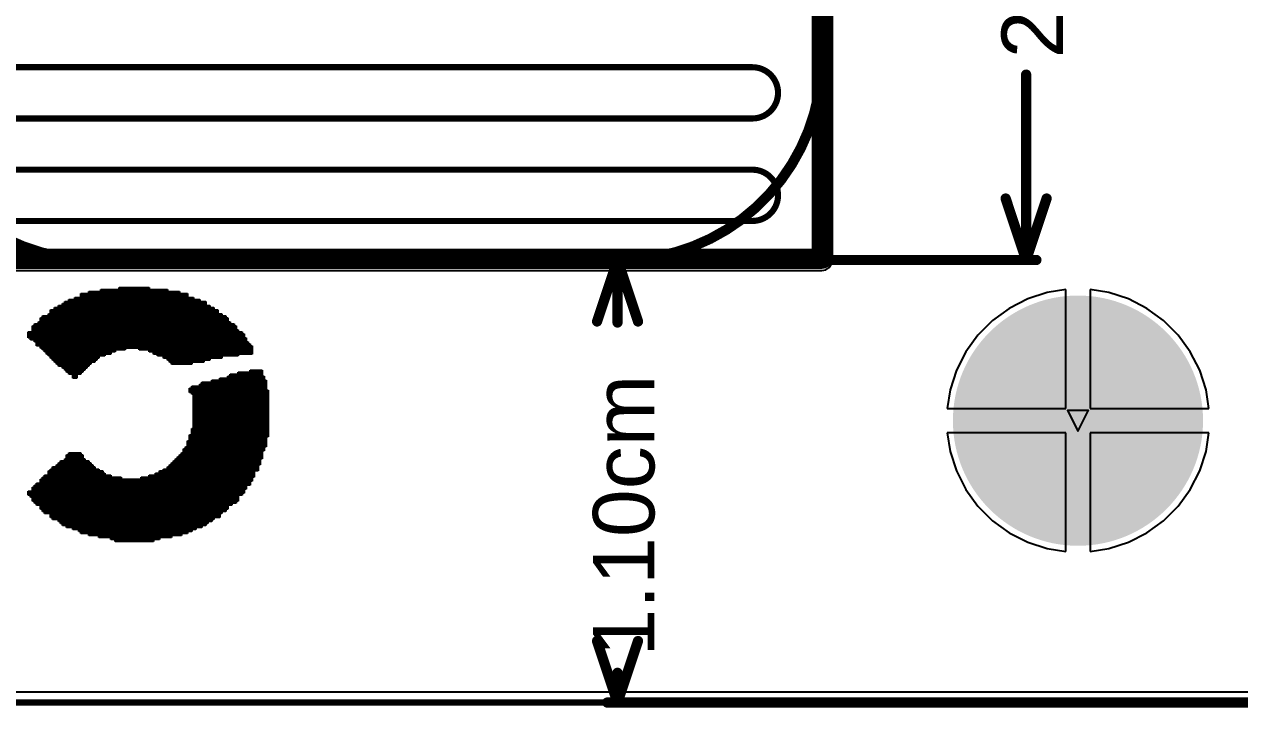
# Model space of a CAD drawing. Header units: inches. Extents: x -1 to 214, y -2 to 213.
# Drawn here: x 1.432 to 2.618, y -1.501 to -0.834 of the extents above; entities that cross this region are included whole.
import ezdxf

# ---------------------------------------------------------------- set-up
doc = ezdxf.new("R2010")
doc.units = ezdxf.units.IN
doc.header["$MEASUREMENT"] = 0
for name, color, linetype in [('Board_outline', 216, 'Continuous'), ('Bottom Layer', 5, 'Continuous'), ('Bottom Overlay', 54, 'Continuous'), ('Bottom Solder', 6, 'Continuous'), ('Dimensions', 6, 'Continuous'), ('Drill Drawing', 1, 'Continuous'), ('Multi-Layer', 9, 'Continuous'), ('Pad Holes', 156, 'Continuous'), ('Top Layer', 1, 'Continuous'), ('Top Solder', 216, 'Continuous')]:
    doc.layers.add(name, color=color, linetype=linetype)
doc.styles.add('Arial', font='', dxfattribs={"height": 0.2})
doc.styles.get('Arial').set_extended_font_data('Arial')

# ---------------------------------------------------------------- blocks, each defined once
blk = doc.blocks.new('SPACER_9')
at = {"layer": 'Bottom Layer'}
h = blk.add_hatch(color=5, dxfattribs=at)
edge = h.paths.add_edge_path()
edge.add_arc((0, 0), 0.1181, 0, 360)
at = {"layer": 'Bottom Solder'}
h = blk.add_hatch(color=6, dxfattribs=at)
edge = h.paths.add_edge_path()
edge.add_arc((0, 0), 0.1221, 0, 360)
at = {"layer": 'Multi-Layer'}
h = blk.add_hatch(color=9, dxfattribs=at)
edge = h.paths.add_edge_path()
edge.add_arc((0, 0), 0.1181, 0, 360)
at = {"layer": 'Pad Holes'}
h = blk.add_hatch(color=7, dxfattribs=at)
edge = h.paths.add_edge_path()
edge.add_arc((0, 0), 0.0728, 0, 360)
at = {"layer": 'Top Layer'}
h = blk.add_hatch(color=1, dxfattribs=at)
edge = h.paths.add_edge_path()
edge.add_arc((0, 0), 0.1181, 0, 360)
at = {"layer": 'Top Solder'}
h = blk.add_hatch(color=216, dxfattribs=at)
edge = h.paths.add_edge_path()
edge.add_arc((0, 0), 0.1221, 0, 360)

msp = doc.modelspace()

# ---------------------------------------------------------------- linework, layer by layer
at = {"layer": 'Board_outline'}
for points in [[(2.2106, -0.8669, 0.01, 0.01, 0), (2.2106, -0.3548, 0.01, 0.01, 0)], [(1.5019, -1.0637, 0.01, 0.01, -0.414214), (1.305, -0.8669, 0.01, 0.01, 0)], [(2.2106, -0.8669, 0.01, 0.01, -0.414214), (2.0137, -1.0637, 0.01, 0.01, 0)], [(1.5019, -1.0637, 0.01, 0.01, 0), (2.0137, -1.0637, 0.01, 0.01, 0)], [(-0.6503, -1.4956, 0.006, 0.006, 0), (2.893, -1.4956, 0.006, 0.006, 0)]]:
    msp.add_lwpolyline(points, format="xyseb", dxfattribs=at)
for points in [[(2.2081, -0.8669, 0.005, 0.005, 1), (2.2131, -0.8669, 0.005, 0.005, 1)], [(2.2081, -0.8669, 0.005, 0.005, 1), (2.2131, -0.8669, 0.005, 0.005, 1)], [(1.4994, -1.0637, 0.005, 0.005, 1), (1.5044, -1.0637, 0.005, 0.005, 1)], [(1.4994, -1.0637, 0.005, 0.005, 1), (1.5044, -1.0637, 0.005, 0.005, 1)], [(2.0112, -1.0637, 0.005, 0.005, 1), (2.0162, -1.0637, 0.005, 0.005, 1)], [(2.0112, -1.0637, 0.005, 0.005, 1), (2.0162, -1.0637, 0.005, 0.005, 1)]]:
    msp.add_lwpolyline(points, format="xyseb", close=True, dxfattribs=at)
at = {"layer": 'Bottom Overlay'}
for p, q in [((1.5245, -1.0925), (1.5245, -1.0905)), ((1.5245, -1.0905), (1.554, -1.0905)), ((1.554, -1.0905), (1.554, -1.0925)), ((1.4753, -1.1043), (1.4753, -1.1023)), ((1.4753, -1.1023), (1.6032, -1.1023)), ((1.4812, -1.1023), (1.4812, -1.1003)), ((1.4812, -1.1003), (1.5973, -1.1003)), ((1.5973, -1.1023), (1.4812, -1.1023)), ((1.4871, -1.0984), (1.4871, -1.0964)), ((1.4871, -1.0964), (1.5914, -1.0964)), ((1.5914, -1.0984), (1.4871, -1.0984)), ((1.4871, -1.1003), (1.4871, -1.0984)), ((1.4871, -1.0984), (1.5914, -1.0984)), ((1.5914, -1.1003), (1.4871, -1.1003)), ((1.495, -1.0964), (1.495, -1.0944)), ((1.495, -1.0944), (1.5836, -1.0944)), ((1.5836, -1.0964), (1.495, -1.0964)), ((1.5068, -1.0944), (1.5068, -1.0925)), ((1.5068, -1.0925), (1.5717, -1.0925)), ((1.5717, -1.0944), (1.5068, -1.0944)), ((1.554, -1.0925), (1.5245, -1.0925)), ((1.5717, -1.0925), (1.5717, -1.0944)), ((1.5836, -1.0944), (1.5836, -1.0964)), ((1.5914, -1.0964), (1.5914, -1.0984)), ((1.5914, -1.0984), (1.5914, -1.1003)), ((1.5973, -1.1003), (1.5973, -1.1023)), ((1.6032, -1.1023), (1.6032, -1.1043)), ((1.4576, -1.1141), (1.4576, -1.1122)), ((1.4576, -1.1122), (1.621, -1.1122)), ((1.621, -1.1141), (1.4576, -1.1141)), ((1.4576, -1.1161), (1.4576, -1.1141)), ((1.4576, -1.1141), (1.621, -1.1141)), ((1.4615, -1.1122), (1.4615, -1.1102)), ((1.4615, -1.1102), (1.617, -1.1102)), ((1.617, -1.1122), (1.4615, -1.1122)), ((1.4654, -1.1102), (1.4654, -1.1082)), ((1.4654, -1.1082), (1.6131, -1.1082)), ((1.6131, -1.1102), (1.4654, -1.1102)), ((1.4694, -1.1082), (1.4694, -1.1062)), ((1.4694, -1.1062), (1.6091, -1.1062)), ((1.6091, -1.1082), (1.4694, -1.1082)), ((1.4714, -1.1062), (1.4714, -1.1043)), ((1.4714, -1.1043), (1.6091, -1.1043)), ((1.6091, -1.1062), (1.4714, -1.1062)), ((1.6032, -1.1043), (1.4753, -1.1043)), ((1.6091, -1.1043), (1.6091, -1.1062)), ((1.6091, -1.1062), (1.6091, -1.1082)), ((1.6131, -1.1082), (1.6131, -1.1102)), ((1.617, -1.1102), (1.617, -1.1122)), ((1.621, -1.1122), (1.621, -1.1141)), ((1.621, -1.1141), (1.621, -1.1161)), ((1.4418, -1.1279), (1.4418, -1.1259)), ((1.4418, -1.1259), (1.6367, -1.1259)), ((1.4458, -1.1259), (1.4458, -1.124)), ((1.4458, -1.124), (1.6328, -1.124)), ((1.6328, -1.1259), (1.4458, -1.1259)), ((1.4477, -1.122), (1.4477, -1.12)), ((1.4477, -1.12), (1.6308, -1.12)), ((1.6308, -1.122), (1.4477, -1.122)), ((1.4477, -1.124), (1.4477, -1.122)), ((1.4477, -1.122), (1.6308, -1.122)), ((1.6308, -1.124), (1.4477, -1.124)), ((1.4497, -1.12), (1.4497, -1.1181)), ((1.4497, -1.1181), (1.6288, -1.1181)), ((1.6288, -1.12), (1.4497, -1.12)), ((1.4556, -1.1181), (1.4556, -1.1161)), ((1.4556, -1.1161), (1.6249, -1.1161)), ((1.6249, -1.1181), (1.4556, -1.1181)), ((1.621, -1.1161), (1.4576, -1.1161)), ((1.6249, -1.1161), (1.6249, -1.1181)), ((1.6288, -1.1181), (1.6288, -1.12)), ((1.6308, -1.12), (1.6308, -1.122)), ((1.6308, -1.122), (1.6308, -1.124)), ((1.6328, -1.124), (1.6328, -1.1259)), ((1.6367, -1.1259), (1.6367, -1.1279)), ((1.4359, -1.1358), (1.4359, -1.1338)), ((1.4359, -1.1338), (1.6446, -1.1338)), ((1.6446, -1.1358), (1.4359, -1.1358)), ((1.4359, -1.1378), (1.4359, -1.1358)), ((1.4359, -1.1358), (1.6466, -1.1358)), ((1.4359, -1.1397), (1.4359, -1.1378)), ((1.4359, -1.1378), (1.6466, -1.1378)), ((1.6466, -1.1378), (1.4359, -1.1378)), ((1.4399, -1.1299), (1.4399, -1.1279)), ((1.4399, -1.1279), (1.6387, -1.1279)), ((1.6387, -1.1299), (1.4399, -1.1299)), ((1.4399, -1.1319), (1.4399, -1.1299)), ((1.4399, -1.1299), (1.6387, -1.1299)), ((1.6387, -1.1319), (1.4399, -1.1319)), ((1.4399, -1.1338), (1.4399, -1.1319)), ((1.4399, -1.1319), (1.6406, -1.1319)), ((1.6406, -1.1338), (1.4399, -1.1338)), ((1.6367, -1.1279), (1.4418, -1.1279)), ((1.6387, -1.1279), (1.6387, -1.1299)), ((1.6387, -1.1299), (1.6387, -1.1319)), ((1.6406, -1.1319), (1.6406, -1.1338)), ((1.6446, -1.1338), (1.6446, -1.1358)), ((1.6466, -1.1358), (1.6466, -1.1378)), ((1.6466, -1.1378), (1.6466, -1.1397)), ((1.6466, -1.1397), (1.4359, -1.1397)), ((1.4379, -1.1417), (1.4379, -1.1397)), ((1.4379, -1.1397), (1.6485, -1.1397)), ((1.6485, -1.1417), (1.4379, -1.1417)), ((1.4418, -1.1437), (1.4418, -1.1417)), ((1.4418, -1.1417), (1.6485, -1.1417)), ((1.6485, -1.1437), (1.4418, -1.1437)), ((1.4438, -1.1456), (1.4438, -1.1437)), ((1.4438, -1.1437), (1.6505, -1.1437)), ((1.6505, -1.1456), (1.4438, -1.1456)), ((1.4438, -1.1476), (1.4438, -1.1456)), ((1.4438, -1.1456), (1.6525, -1.1456)), ((1.6525, -1.1476), (1.4438, -1.1476)), ((1.4477, -1.1496), (1.4477, -1.1476)), ((1.4477, -1.1476), (1.6544, -1.1476)), ((1.6544, -1.1496), (1.4477, -1.1496)), ((1.4497, -1.1515), (1.4497, -1.1496)), ((1.4497, -1.1496), (1.5304, -1.1496)), ((1.5304, -1.1496), (1.5304, -1.1515)), ((1.5442, -1.1515), (1.5442, -1.1496)), ((1.5442, -1.1496), (1.6544, -1.1496)), ((1.6485, -1.1397), (1.6485, -1.1417)), ((1.6485, -1.1417), (1.6485, -1.1437)), ((1.6505, -1.1437), (1.6505, -1.1456)), ((1.6525, -1.1456), (1.6525, -1.1476)), ((1.6544, -1.1476), (1.6544, -1.1496)), ((1.6544, -1.1496), (1.6544, -1.1515)), ((1.5304, -1.1515), (1.4497, -1.1515)), ((1.4517, -1.1535), (1.4517, -1.1515)), ((1.4517, -1.1515), (1.5206, -1.1515)), ((1.5206, -1.1535), (1.4517, -1.1535)), ((1.4536, -1.1555), (1.4536, -1.1535)), ((1.4536, -1.1535), (1.5166, -1.1535)), ((1.5166, -1.1555), (1.4536, -1.1555)), ((1.4556, -1.1574), (1.4556, -1.1555)), ((1.4556, -1.1555), (1.5107, -1.1555)), ((1.5107, -1.1574), (1.4556, -1.1574)), ((1.4576, -1.1594), (1.4576, -1.1574)), ((1.4576, -1.1574), (1.5048, -1.1574)), ((1.5048, -1.1594), (1.4576, -1.1594)), ((1.4595, -1.1614), (1.4595, -1.1594)), ((1.4595, -1.1594), (1.5028, -1.1594)), ((1.5028, -1.1614), (1.4595, -1.1614)), ((1.4615, -1.1633), (1.4615, -1.1614)), ((1.4615, -1.1614), (1.5009, -1.1614)), ((1.5009, -1.1614), (1.5009, -1.1633)), ((1.5028, -1.1594), (1.5028, -1.1614)), ((1.5048, -1.1574), (1.5048, -1.1594)), ((1.5107, -1.1555), (1.5107, -1.1574)), ((1.5166, -1.1535), (1.5166, -1.1555)), ((1.5206, -1.1515), (1.5206, -1.1535)), ((1.6544, -1.1515), (1.5442, -1.1515)), ((1.554, -1.1535), (1.554, -1.1515)), ((1.554, -1.1515), (1.6544, -1.1515)), ((1.6544, -1.1535), (1.554, -1.1535)), ((1.558, -1.1555), (1.558, -1.1535)), ((1.558, -1.1535), (1.6544, -1.1535)), ((1.6544, -1.1555), (1.558, -1.1555)), ((1.5619, -1.1574), (1.5619, -1.1555)), ((1.5619, -1.1555), (1.6406, -1.1555)), ((1.6406, -1.1574), (1.5619, -1.1574)), ((1.5678, -1.1594), (1.5678, -1.1574)), ((1.5678, -1.1574), (1.6249, -1.1574)), ((1.6249, -1.1594), (1.5678, -1.1594)), ((1.5717, -1.1614), (1.5717, -1.1594)), ((1.5717, -1.1594), (1.6131, -1.1594)), ((1.6131, -1.1614), (1.5717, -1.1614)), ((1.5737, -1.1633), (1.5737, -1.1614)), ((1.5737, -1.1614), (1.6072, -1.1614)), ((1.6072, -1.1614), (1.6072, -1.1633)), ((1.6131, -1.1594), (1.6131, -1.1614)), ((1.6249, -1.1574), (1.6249, -1.1594)), ((1.6406, -1.1555), (1.6406, -1.1574)), ((1.6544, -1.1515), (1.6544, -1.1535)), ((1.6544, -1.1535), (1.6544, -1.1555)), ((1.5009, -1.1633), (1.4615, -1.1633)), ((1.4635, -1.1653), (1.4635, -1.1633)), ((1.4635, -1.1633), (1.4969, -1.1633)), ((1.4969, -1.1653), (1.4635, -1.1653)), ((1.4654, -1.1673), (1.4654, -1.1653)), ((1.4654, -1.1653), (1.495, -1.1653)), ((1.495, -1.1673), (1.4654, -1.1673)), ((1.4694, -1.1692), (1.4694, -1.1673)), ((1.4694, -1.1673), (1.493, -1.1673)), ((1.493, -1.1692), (1.4694, -1.1692)), ((1.4714, -1.1712), (1.4714, -1.1692)), ((1.4714, -1.1692), (1.491, -1.1692)), ((1.491, -1.1712), (1.4714, -1.1712)), ((1.4733, -1.1732), (1.4733, -1.1712)), ((1.4733, -1.1712), (1.4891, -1.1712)), ((1.4891, -1.1732), (1.4733, -1.1732)), ((1.4753, -1.1751), (1.4753, -1.1732)), ((1.4753, -1.1732), (1.4871, -1.1732)), ((1.4871, -1.1732), (1.4871, -1.1751)), ((1.4891, -1.1712), (1.4891, -1.1732)), ((1.491, -1.1692), (1.491, -1.1712)), ((1.493, -1.1673), (1.493, -1.1692)), ((1.495, -1.1653), (1.495, -1.1673)), ((1.4969, -1.1633), (1.4969, -1.1653)), ((1.6072, -1.1633), (1.5737, -1.1633)), ((1.5757, -1.1653), (1.5757, -1.1633)), ((1.5757, -1.1633), (1.5954, -1.1633)), ((1.5954, -1.1653), (1.5757, -1.1653)), ((1.5954, -1.1633), (1.5954, -1.1653)), ((1.6406, -1.1751), (1.6406, -1.1732)), ((1.6406, -1.1732), (1.6643, -1.1732)), ((1.6525, -1.1732), (1.6525, -1.1712)), ((1.6525, -1.1712), (1.6643, -1.1712)), ((1.6643, -1.1732), (1.6525, -1.1732)), ((1.6643, -1.1712), (1.6643, -1.1732)), ((1.6643, -1.1732), (1.6643, -1.1751)), ((1.4871, -1.1751), (1.4753, -1.1751)), ((1.4792, -1.1771), (1.4792, -1.1751)), ((1.4792, -1.1751), (1.4832, -1.1751)), ((1.4792, -1.1791), (1.4792, -1.1771)), ((1.4792, -1.1771), (1.4832, -1.1771)), ((1.4832, -1.1771), (1.4792, -1.1771)), ((1.4832, -1.1791), (1.4792, -1.1791)), ((1.4832, -1.1751), (1.4832, -1.1771)), ((1.4832, -1.1771), (1.4832, -1.1791)), ((1.6032, -1.187), (1.6032, -1.185)), ((1.6032, -1.185), (1.6682, -1.185)), ((1.6052, -1.185), (1.6052, -1.183)), ((1.6052, -1.183), (1.6682, -1.183)), ((1.6682, -1.185), (1.6052, -1.185)), ((1.6151, -1.183), (1.6151, -1.1811)), ((1.6151, -1.1811), (1.6682, -1.1811)), ((1.6682, -1.183), (1.6151, -1.183)), ((1.6229, -1.1811), (1.6229, -1.1791)), ((1.6229, -1.1791), (1.6662, -1.1791)), ((1.6662, -1.1811), (1.6229, -1.1811)), ((1.6308, -1.1791), (1.6308, -1.1771)), ((1.6308, -1.1771), (1.6662, -1.1771)), ((1.6662, -1.1791), (1.6308, -1.1791)), ((1.6328, -1.1771), (1.6328, -1.1751)), ((1.6328, -1.1751), (1.6643, -1.1751)), ((1.6643, -1.1771), (1.6328, -1.1771)), ((1.6643, -1.1751), (1.6406, -1.1751)), ((1.6643, -1.1751), (1.6643, -1.1771)), ((1.6662, -1.1771), (1.6662, -1.1791)), ((1.6662, -1.1791), (1.6662, -1.1811)), ((1.6682, -1.1811), (1.6682, -1.183)), ((1.6682, -1.183), (1.6682, -1.185)), ((1.6682, -1.185), (1.6682, -1.187)), ((1.5934, -1.1909), (1.5934, -1.1889)), ((1.5934, -1.1889), (1.6682, -1.1889)), ((1.6682, -1.1909), (1.5934, -1.1909)), ((1.5934, -1.1929), (1.5934, -1.1909)), ((1.5934, -1.1909), (1.6702, -1.1909)), ((1.6702, -1.1929), (1.5934, -1.1929)), ((1.5954, -1.1889), (1.5954, -1.187)), ((1.5954, -1.187), (1.6682, -1.187)), ((1.6682, -1.1889), (1.5954, -1.1889)), ((1.5954, -1.1948), (1.5954, -1.1929)), ((1.5954, -1.1929), (1.6702, -1.1929)), ((1.6702, -1.1948), (1.5954, -1.1948)), ((1.5973, -1.1968), (1.5973, -1.1948)), ((1.5973, -1.1948), (1.6702, -1.1948)), ((1.5973, -1.1988), (1.5973, -1.1968)), ((1.5973, -1.1968), (1.6702, -1.1968)), ((1.6702, -1.1968), (1.5973, -1.1968)), ((1.6682, -1.187), (1.6032, -1.187)), ((1.6682, -1.187), (1.6682, -1.1889)), ((1.6682, -1.1889), (1.6682, -1.1909)), ((1.6702, -1.1909), (1.6702, -1.1929)), ((1.6702, -1.1929), (1.6702, -1.1948)), ((1.6702, -1.1948), (1.6702, -1.1968)), ((1.6702, -1.1968), (1.6702, -1.1988)), ((1.6702, -1.1988), (1.5973, -1.1988)), ((1.5973, -1.2007), (1.5973, -1.1988)), ((1.5973, -1.1988), (1.6702, -1.1988)), ((1.5973, -1.2027), (1.5973, -1.2007)), ((1.5973, -1.2007), (1.6702, -1.2007)), ((1.6702, -1.2007), (1.5973, -1.2007)), ((1.6702, -1.2027), (1.5973, -1.2027)), ((1.5973, -1.2047), (1.5973, -1.2027)), ((1.5973, -1.2027), (1.6702, -1.2027)), ((1.6702, -1.2047), (1.5973, -1.2047)), ((1.5973, -1.2067), (1.5973, -1.2047)), ((1.5973, -1.2047), (1.6702, -1.2047)), ((1.6702, -1.2067), (1.5973, -1.2067)), ((1.5973, -1.2086), (1.5973, -1.2067)), ((1.5973, -1.2067), (1.6702, -1.2067)), ((1.6702, -1.2086), (1.5973, -1.2086)), ((1.5973, -1.2106), (1.5973, -1.2086)), ((1.5973, -1.2086), (1.6702, -1.2086)), ((1.6702, -1.1988), (1.6702, -1.2007)), ((1.6702, -1.2007), (1.6702, -1.2027)), ((1.6702, -1.2027), (1.6702, -1.2047)), ((1.6702, -1.2047), (1.6702, -1.2067)), ((1.6702, -1.2067), (1.6702, -1.2086)), ((1.6702, -1.2086), (1.6702, -1.2106)), ((1.6702, -1.2106), (1.5973, -1.2106)), ((1.5973, -1.2126), (1.5973, -1.2106)), ((1.5973, -1.2106), (1.6702, -1.2106)), ((1.6702, -1.2126), (1.5973, -1.2126)), ((1.5973, -1.2145), (1.5973, -1.2126)), ((1.5973, -1.2126), (1.6702, -1.2126)), ((1.5973, -1.2165), (1.5973, -1.2145)), ((1.5973, -1.2145), (1.6702, -1.2145)), ((1.6702, -1.2145), (1.5973, -1.2145)), ((1.6702, -1.2165), (1.5973, -1.2165)), ((1.5973, -1.2185), (1.5973, -1.2165)), ((1.5973, -1.2165), (1.6702, -1.2165)), ((1.5973, -1.2204), (1.5973, -1.2185)), ((1.5973, -1.2185), (1.6702, -1.2185)), ((1.6702, -1.2185), (1.5973, -1.2185)), ((1.6702, -1.2204), (1.5973, -1.2204)), ((1.5973, -1.2224), (1.5973, -1.2204)), ((1.5973, -1.2204), (1.6702, -1.2204)), ((1.6702, -1.2106), (1.6702, -1.2126)), ((1.6702, -1.2126), (1.6702, -1.2145)), ((1.6702, -1.2145), (1.6702, -1.2165)), ((1.6702, -1.2165), (1.6702, -1.2185)), ((1.6702, -1.2185), (1.6702, -1.2204)), ((1.6702, -1.2204), (1.6702, -1.2224)), ((1.5954, -1.2303), (1.5954, -1.2283)), ((1.5954, -1.2283), (1.6702, -1.2283)), ((1.6702, -1.2303), (1.5954, -1.2303)), ((1.5954, -1.2322), (1.5954, -1.2303)), ((1.5954, -1.2303), (1.6702, -1.2303)), ((1.6702, -1.2322), (1.5954, -1.2322)), ((1.5954, -1.2342), (1.5954, -1.2322)), ((1.5954, -1.2322), (1.6702, -1.2322)), ((1.5973, -1.2244), (1.5973, -1.2224)), ((1.5973, -1.2224), (1.6702, -1.2224)), ((1.6702, -1.2224), (1.5973, -1.2224)), ((1.5973, -1.2263), (1.5973, -1.2244)), ((1.5973, -1.2244), (1.6702, -1.2244)), ((1.6702, -1.2244), (1.5973, -1.2244)), ((1.5973, -1.2283), (1.5973, -1.2263)), ((1.5973, -1.2263), (1.6702, -1.2263)), ((1.6702, -1.2263), (1.5973, -1.2263)), ((1.6702, -1.2283), (1.5973, -1.2283)), ((1.6702, -1.2224), (1.6702, -1.2244)), ((1.6702, -1.2244), (1.6702, -1.2263)), ((1.6702, -1.2263), (1.6702, -1.2283)), ((1.6702, -1.2283), (1.6702, -1.2303)), ((1.6702, -1.2303), (1.6702, -1.2322)), ((1.6702, -1.2322), (1.6702, -1.2342)), ((1.5914, -1.2421), (1.5914, -1.2401)), ((1.5914, -1.2401), (1.6682, -1.2401)), ((1.5914, -1.2441), (1.5914, -1.2421)), ((1.5914, -1.2421), (1.6682, -1.2421)), ((1.6682, -1.2421), (1.5914, -1.2421)), ((1.5914, -1.246), (1.5914, -1.2441)), ((1.5914, -1.2441), (1.6682, -1.2441)), ((1.6682, -1.2441), (1.5914, -1.2441)), ((1.5934, -1.2362), (1.5934, -1.2342)), ((1.5934, -1.2342), (1.6702, -1.2342)), ((1.5934, -1.2381), (1.5934, -1.2362)), ((1.5934, -1.2362), (1.6682, -1.2362)), ((1.6702, -1.2362), (1.5934, -1.2362)), ((1.5934, -1.2401), (1.5934, -1.2381)), ((1.5934, -1.2381), (1.6682, -1.2381)), ((1.6682, -1.2381), (1.5934, -1.2381)), ((1.6682, -1.2401), (1.5934, -1.2401)), ((1.6702, -1.2342), (1.5954, -1.2342)), ((1.6682, -1.2362), (1.6682, -1.2381)), ((1.6682, -1.2381), (1.6682, -1.2401)), ((1.6682, -1.2401), (1.6682, -1.2421)), ((1.6682, -1.2421), (1.6682, -1.2441)), ((1.6682, -1.2441), (1.6682, -1.246)), ((1.6702, -1.2342), (1.6702, -1.2362)), ((1.4733, -1.2559), (1.4733, -1.2539)), ((1.4733, -1.2539), (1.4891, -1.2539)), ((1.4733, -1.2578), (1.4733, -1.2559)), ((1.4733, -1.2559), (1.4891, -1.2559)), ((1.4891, -1.2559), (1.4733, -1.2559)), ((1.4753, -1.2539), (1.4753, -1.2519)), ((1.4753, -1.2519), (1.4871, -1.2519)), ((1.4871, -1.2539), (1.4753, -1.2539)), ((1.4871, -1.2519), (1.4871, -1.2539)), ((1.4891, -1.2539), (1.4891, -1.2559)), ((1.4891, -1.2559), (1.4891, -1.2578)), ((1.5816, -1.2578), (1.5816, -1.2559)), ((1.5816, -1.2559), (1.6643, -1.2559)), ((1.5836, -1.2559), (1.5836, -1.2539)), ((1.5836, -1.2539), (1.6643, -1.2539)), ((1.6643, -1.2559), (1.5836, -1.2559)), ((1.5855, -1.2539), (1.5855, -1.2519)), ((1.5855, -1.2519), (1.6643, -1.2519)), ((1.6643, -1.2539), (1.5855, -1.2539)), ((1.5875, -1.25), (1.5875, -1.248)), ((1.5875, -1.248), (1.6662, -1.248)), ((1.6662, -1.25), (1.5875, -1.25)), ((1.5875, -1.2519), (1.5875, -1.25)), ((1.5875, -1.25), (1.6643, -1.25)), ((1.6643, -1.2519), (1.5875, -1.2519)), ((1.5895, -1.248), (1.5895, -1.246)), ((1.5895, -1.246), (1.6662, -1.246)), ((1.6662, -1.248), (1.5895, -1.248)), ((1.6682, -1.246), (1.5914, -1.246)), ((1.6643, -1.25), (1.6643, -1.2519)), ((1.6643, -1.2519), (1.6643, -1.2539)), ((1.6643, -1.2539), (1.6643, -1.2559)), ((1.6643, -1.2559), (1.6643, -1.2578)), ((1.6662, -1.246), (1.6662, -1.248)), ((1.6662, -1.248), (1.6662, -1.25)), ((1.4576, -1.2696), (1.4576, -1.2677)), ((1.4576, -1.2677), (1.5048, -1.2677)), ((1.4595, -1.2677), (1.4595, -1.2657)), ((1.4595, -1.2657), (1.5009, -1.2657)), ((1.5009, -1.2677), (1.4595, -1.2677)), ((1.4635, -1.2657), (1.4635, -1.2637)), ((1.4635, -1.2637), (1.4989, -1.2637)), ((1.4989, -1.2657), (1.4635, -1.2657)), ((1.4654, -1.2637), (1.4654, -1.2618)), ((1.4654, -1.2618), (1.4969, -1.2618)), ((1.4969, -1.2637), (1.4654, -1.2637)), ((1.4674, -1.2618), (1.4674, -1.2598)), ((1.4674, -1.2598), (1.495, -1.2598)), ((1.495, -1.2618), (1.4674, -1.2618)), ((1.4714, -1.2598), (1.4714, -1.2578)), ((1.4714, -1.2578), (1.491, -1.2578)), ((1.491, -1.2598), (1.4714, -1.2598)), ((1.4891, -1.2578), (1.4733, -1.2578)), ((1.491, -1.2578), (1.491, -1.2598)), ((1.495, -1.2598), (1.495, -1.2618)), ((1.4969, -1.2618), (1.4969, -1.2637)), ((1.4989, -1.2637), (1.4989, -1.2657)), ((1.5009, -1.2657), (1.5009, -1.2677)), ((1.5048, -1.2677), (1.5048, -1.2696)), ((1.5678, -1.2696), (1.5678, -1.2677)), ((1.5678, -1.2677), (1.6603, -1.2677)), ((1.5717, -1.2677), (1.5717, -1.2657)), ((1.5717, -1.2657), (1.6603, -1.2657)), ((1.6603, -1.2677), (1.5717, -1.2677)), ((1.5737, -1.2657), (1.5737, -1.2637)), ((1.5737, -1.2637), (1.6603, -1.2637)), ((1.6603, -1.2657), (1.5737, -1.2657)), ((1.5757, -1.2637), (1.5757, -1.2618)), ((1.5757, -1.2618), (1.6623, -1.2618)), ((1.6623, -1.2637), (1.5757, -1.2637)), ((1.5777, -1.2618), (1.5777, -1.2598)), ((1.5777, -1.2598), (1.6623, -1.2598)), ((1.6623, -1.2618), (1.5777, -1.2618)), ((1.5796, -1.2598), (1.5796, -1.2578)), ((1.5796, -1.2578), (1.6623, -1.2578)), ((1.6623, -1.2598), (1.5796, -1.2598)), ((1.6643, -1.2578), (1.5816, -1.2578)), ((1.6603, -1.2637), (1.6603, -1.2657)), ((1.6603, -1.2657), (1.6603, -1.2677)), ((1.6603, -1.2677), (1.6603, -1.2696)), ((1.6623, -1.2578), (1.6623, -1.2598)), ((1.6623, -1.2598), (1.6623, -1.2618)), ((1.6623, -1.2618), (1.6623, -1.2637)), ((1.4477, -1.2795), (1.4477, -1.2775)), ((1.4477, -1.2775), (1.6544, -1.2775)), ((1.4477, -1.2814), (1.4477, -1.2795)), ((1.4477, -1.2795), (1.6525, -1.2795)), ((1.6544, -1.2795), (1.4477, -1.2795)), ((1.4497, -1.2775), (1.4497, -1.2755)), ((1.4497, -1.2755), (1.5265, -1.2755)), ((1.5265, -1.2775), (1.4497, -1.2775)), ((1.4517, -1.2755), (1.4517, -1.2736)), ((1.4517, -1.2736), (1.5166, -1.2736)), ((1.5166, -1.2755), (1.4517, -1.2755)), ((1.4556, -1.2716), (1.4556, -1.2696)), ((1.4556, -1.2696), (1.5088, -1.2696)), ((1.4556, -1.2736), (1.4556, -1.2716)), ((1.4556, -1.2716), (1.5107, -1.2716)), ((1.5088, -1.2716), (1.4556, -1.2716)), ((1.5107, -1.2736), (1.4556, -1.2736)), ((1.5048, -1.2696), (1.4576, -1.2696)), ((1.5088, -1.2696), (1.5088, -1.2716)), ((1.5107, -1.2716), (1.5107, -1.2736)), ((1.5166, -1.2736), (1.5166, -1.2755)), ((1.5265, -1.2755), (1.5265, -1.2775)), ((1.5462, -1.2775), (1.5462, -1.2755)), ((1.5462, -1.2755), (1.6544, -1.2755)), ((1.6544, -1.2775), (1.5462, -1.2775)), ((1.554, -1.2755), (1.554, -1.2736)), ((1.554, -1.2736), (1.6564, -1.2736)), ((1.6564, -1.2755), (1.554, -1.2755)), ((1.5599, -1.2736), (1.5599, -1.2716)), ((1.5599, -1.2716), (1.6564, -1.2716)), ((1.6564, -1.2736), (1.5599, -1.2736)), ((1.5639, -1.2716), (1.5639, -1.2696)), ((1.5639, -1.2696), (1.6564, -1.2696)), ((1.6564, -1.2716), (1.5639, -1.2716)), ((1.6603, -1.2696), (1.5678, -1.2696)), ((1.6525, -1.2795), (1.6525, -1.2814)), ((1.6544, -1.2755), (1.6544, -1.2775)), ((1.6544, -1.2775), (1.6544, -1.2795)), ((1.6564, -1.2696), (1.6564, -1.2716)), ((1.6564, -1.2716), (1.6564, -1.2736)), ((1.6564, -1.2736), (1.6564, -1.2755)), ((1.4359, -1.2913), (1.4359, -1.2893)), ((1.4359, -1.2893), (1.6466, -1.2893)), ((1.6466, -1.2913), (1.4359, -1.2913)), ((1.4359, -1.2933), (1.4359, -1.2913)), ((1.4359, -1.2913), (1.6446, -1.2913)), ((1.6446, -1.2933), (1.4359, -1.2933)), ((1.4379, -1.2952), (1.4379, -1.2933)), ((1.4379, -1.2933), (1.6406, -1.2933)), ((1.4399, -1.2874), (1.4399, -1.2854)), ((1.4399, -1.2854), (1.6485, -1.2854)), ((1.6485, -1.2874), (1.4399, -1.2874)), ((1.4399, -1.2893), (1.4399, -1.2874)), ((1.4399, -1.2874), (1.6466, -1.2874)), ((1.6466, -1.2893), (1.4399, -1.2893)), ((1.4418, -1.2854), (1.4418, -1.2834)), ((1.4418, -1.2834), (1.6485, -1.2834)), ((1.6485, -1.2854), (1.4418, -1.2854)), ((1.4438, -1.2834), (1.4438, -1.2814)), ((1.4438, -1.2814), (1.6525, -1.2814)), ((1.6525, -1.2834), (1.4438, -1.2834)), ((1.6525, -1.2814), (1.4477, -1.2814)), ((1.6406, -1.2933), (1.6406, -1.2952)), ((1.6446, -1.2913), (1.6446, -1.2933)), ((1.6466, -1.2874), (1.6466, -1.2893)), ((1.6466, -1.2893), (1.6466, -1.2913)), ((1.6485, -1.2834), (1.6485, -1.2854)), ((1.6485, -1.2854), (1.6485, -1.2874)), ((1.6525, -1.2814), (1.6525, -1.2834)), ((1.6406, -1.2952), (1.4379, -1.2952)), ((1.4399, -1.2972), (1.4399, -1.2952)), ((1.4399, -1.2952), (1.6406, -1.2952)), ((1.6406, -1.2972), (1.4399, -1.2972)), ((1.4399, -1.2992), (1.4399, -1.2972)), ((1.4399, -1.2972), (1.6406, -1.2972)), ((1.6406, -1.2992), (1.4399, -1.2992)), ((1.4418, -1.3011), (1.4418, -1.2992)), ((1.4418, -1.2992), (1.6387, -1.2992)), ((1.6387, -1.3011), (1.4418, -1.3011)), ((1.4438, -1.3031), (1.4438, -1.3011)), ((1.4438, -1.3011), (1.6347, -1.3011)), ((1.6347, -1.3031), (1.4438, -1.3031)), ((1.4477, -1.3051), (1.4477, -1.3031)), ((1.4477, -1.3031), (1.6308, -1.3031)), ((1.6308, -1.3051), (1.4477, -1.3051)), ((1.4477, -1.307), (1.4477, -1.3051)), ((1.4477, -1.3051), (1.6308, -1.3051)), ((1.6308, -1.3031), (1.6308, -1.3051)), ((1.6308, -1.3051), (1.6308, -1.307)), ((1.6347, -1.3011), (1.6347, -1.3031)), ((1.6387, -1.2992), (1.6387, -1.3011)), ((1.6406, -1.2952), (1.6406, -1.2972)), ((1.6406, -1.2972), (1.6406, -1.2992)), ((1.6308, -1.307), (1.4477, -1.307)), ((1.4497, -1.309), (1.4497, -1.307)), ((1.4497, -1.307), (1.6288, -1.307)), ((1.6288, -1.309), (1.4497, -1.309)), ((1.4517, -1.311), (1.4517, -1.309)), ((1.4517, -1.309), (1.6249, -1.309)), ((1.6249, -1.311), (1.4517, -1.311)), ((1.4576, -1.313), (1.4576, -1.311)), ((1.4576, -1.311), (1.6229, -1.311)), ((1.6229, -1.313), (1.4576, -1.313)), ((1.4576, -1.3149), (1.4576, -1.313)), ((1.4576, -1.313), (1.6229, -1.313)), ((1.6229, -1.3149), (1.4576, -1.3149)), ((1.4595, -1.3169), (1.4595, -1.3149)), ((1.4595, -1.3149), (1.617, -1.3149)), ((1.617, -1.3169), (1.4595, -1.3169)), ((1.4654, -1.3189), (1.4654, -1.3169)), ((1.4654, -1.3169), (1.6151, -1.3169)), ((1.6151, -1.3169), (1.6151, -1.3189)), ((1.617, -1.3149), (1.617, -1.3169)), ((1.6229, -1.311), (1.6229, -1.313)), ((1.6229, -1.313), (1.6229, -1.3149)), ((1.6249, -1.309), (1.6249, -1.311)), ((1.6288, -1.307), (1.6288, -1.309)), ((1.6151, -1.3189), (1.4654, -1.3189)), ((1.4674, -1.3208), (1.4674, -1.3189)), ((1.4674, -1.3189), (1.6111, -1.3189)), ((1.6111, -1.3208), (1.4674, -1.3208)), ((1.4694, -1.3228), (1.4694, -1.3208)), ((1.4694, -1.3208), (1.6091, -1.3208)), ((1.6091, -1.3228), (1.4694, -1.3228)), ((1.4733, -1.3248), (1.4733, -1.3228)), ((1.4733, -1.3228), (1.6052, -1.3228)), ((1.6052, -1.3248), (1.4733, -1.3248)), ((1.4792, -1.3267), (1.4792, -1.3248)), ((1.4792, -1.3248), (1.5993, -1.3248)), ((1.5993, -1.3267), (1.4792, -1.3267)), ((1.4851, -1.3287), (1.4851, -1.3267)), ((1.4851, -1.3267), (1.5954, -1.3267)), ((1.5954, -1.3287), (1.4851, -1.3287)), ((1.4871, -1.3307), (1.4871, -1.3287)), ((1.4871, -1.3287), (1.5914, -1.3287)), ((1.5914, -1.3287), (1.5914, -1.3307)), ((1.5954, -1.3267), (1.5954, -1.3287)), ((1.5993, -1.3248), (1.5993, -1.3267)), ((1.6052, -1.3228), (1.6052, -1.3248)), ((1.6091, -1.3208), (1.6091, -1.3228)), ((1.6111, -1.3189), (1.6111, -1.3208)), ((1.5914, -1.3307), (1.4871, -1.3307)), ((1.495, -1.3326), (1.495, -1.3307)), ((1.495, -1.3307), (1.5855, -1.3307)), ((1.5855, -1.3326), (1.495, -1.3326)), ((1.5048, -1.3346), (1.5048, -1.3326)), ((1.5048, -1.3326), (1.5757, -1.3326)), ((1.5757, -1.3346), (1.5048, -1.3346)), ((1.5166, -1.3366), (1.5166, -1.3346)), ((1.5166, -1.3346), (1.5639, -1.3346)), ((1.5639, -1.3366), (1.5166, -1.3366)), ((1.5206, -1.3385), (1.5206, -1.3366)), ((1.5206, -1.3366), (1.558, -1.3366)), ((1.558, -1.3385), (1.5206, -1.3385)), ((1.558, -1.3366), (1.558, -1.3385)), ((1.5639, -1.3346), (1.5639, -1.3366)), ((1.5757, -1.3326), (1.5757, -1.3346)), ((1.5855, -1.3307), (1.5855, -1.3326))]:
    msp.add_line(p, q, dxfattribs=at)
at = {"layer": 'Dimensions'}
for points in [[(2.2106, -1.0625, 0.0197, 0.0197, 0), (2.2106, -0.159, 0.0197, 0.0197, 0)], [(1.1428, -0.8756, 0.006, 0.006, 0), (2.1428, -0.8756, 0.006, 0.006, 0)], [(1.1428, -0.8756, 0.006, 0.006, 0), (2.1428, -0.8756, 0.006, 0.006, 0)], [(2.1428, -0.8756, 0.006, 0.006, -0.414214), (2.1678, -0.9006, 0.006, 0.006, 0)], [(2.1428, -0.8756, 0.006, 0.006, -0.414214), (2.1678, -0.9006, 0.006, 0.006, 0)], [(2.41, -1.0637, 0.01, 0.01, 0), (2.41, -0.8828, 0.01, 0.01, 0)], [(2.1678, -0.9006, 0.006, 0.006, -0.414214), (2.1428, -0.9256, 0.006, 0.006, 0)], [(2.1678, -0.9006, 0.006, 0.006, -0.414214), (2.1428, -0.9256, 0.006, 0.006, 0)], [(1.1428, -0.9256, 0.006, 0.006, 0), (2.1428, -0.9256, 0.006, 0.006, 0)], [(1.1428, -0.9256, 0.006, 0.006, 0), (2.1428, -0.9256, 0.006, 0.006, 0)], [(1.3728, -0.9756, 0.006, 0.006, 0), (2.1428, -0.9756, 0.006, 0.006, 0)], [(2.1428, -0.9756, 0.006, 0.006, -0.414214), (2.1678, -1.0006, 0.006, 0.006, 0)], [(2.1678, -1.0006, 0.006, 0.006, -0.414214), (2.1428, -1.0256, 0.006, 0.006, 0)], [(2.39, -1.0037, 0.01, 0.01, 0), (2.41, -1.0637, 0.01, 0.01, 0)], [(2.41, -1.0637, 0.01, 0.01, 0), (2.43, -1.0037, 0.01, 0.01, 0)], [(1.3728, -1.0256, 0.006, 0.006, 0), (2.1428, -1.0256, 0.006, 0.006, 0)], [(1.305, -1.0625, 0.0197, 0.0197, 0), (2.2106, -1.0625, 0.0197, 0.0197, 0)], [(1.5169, -1.0637, 0.01, 0.01, 0), (2.42, -1.0637, 0.01, 0.01, 0)], [(1.9911, -1.1237, 0.01, 0.01, 0), (2.0111, -1.0637, 0.01, 0.01, 0)], [(1.9987, -1.0637, 0.01, 0.01, 0), (2.0211, -1.0637, 0.01, 0.01, 0)], [(2.0111, -1.0637, 0.01, 0.01, 0), (2.0311, -1.1237, 0.01, 0.01, 0)], [(2.0111, -1.1247, 0.01, 0.01, 0), (2.0111, -1.0637, 0.01, 0.01, 0)], [(1.9911, -1.4356, 0.01, 0.01, 0), (2.0111, -1.4956, 0.01, 0.01, 0)], [(2.0111, -1.4956, 0.01, 0.01, 0), (2.0311, -1.4356, 0.01, 0.01, 0)], [(2.0111, -1.4956, 0.01, 0.01, 0), (2.0111, -1.4666, 0.01, 0.01, 0)], [(2.0011, -1.4956, 0.01, 0.01, 0), (2.88, -1.4956, 0.01, 0.01, 0)]]:
    msp.add_lwpolyline(points, format="xyseb", dxfattribs=at)
for points in [[(2.1413, -0.8756, 0.003, 0.003, 1), (2.1443, -0.8756, 0.003, 0.003, 1)], [(2.1413, -0.8756, 0.003, 0.003, 1), (2.1443, -0.8756, 0.003, 0.003, 1)], [(2.1413, -0.8756, 0.003, 0.003, 1), (2.1443, -0.8756, 0.003, 0.003, 1)], [(2.1413, -0.8756, 0.003, 0.003, 1), (2.1443, -0.8756, 0.003, 0.003, 1)], [(2.4075, -0.8828, 0.005, 0.005, 1), (2.4125, -0.8828, 0.005, 0.005, 1)], [(2.1663, -0.9006, 0.003, 0.003, 1), (2.1693, -0.9006, 0.003, 0.003, 1)], [(2.1663, -0.9006, 0.003, 0.003, 1), (2.1693, -0.9006, 0.003, 0.003, 1)], [(2.1663, -0.9006, 0.003, 0.003, 1), (2.1693, -0.9006, 0.003, 0.003, 1)], [(2.1663, -0.9006, 0.003, 0.003, 1), (2.1693, -0.9006, 0.003, 0.003, 1)], [(2.1413, -0.9256, 0.003, 0.003, 1), (2.1443, -0.9256, 0.003, 0.003, 1)], [(2.1413, -0.9256, 0.003, 0.003, 1), (2.1443, -0.9256, 0.003, 0.003, 1)], [(2.1413, -0.9256, 0.003, 0.003, 1), (2.1443, -0.9256, 0.003, 0.003, 1)], [(2.1413, -0.9256, 0.003, 0.003, 1), (2.1443, -0.9256, 0.003, 0.003, 1)], [(2.1413, -0.9756, 0.003, 0.003, 1), (2.1443, -0.9756, 0.003, 0.003, 1)], [(2.1413, -0.9756, 0.003, 0.003, 1), (2.1443, -0.9756, 0.003, 0.003, 1)], [(2.1663, -1.0006, 0.003, 0.003, 1), (2.1693, -1.0006, 0.003, 0.003, 1)], [(2.1663, -1.0006, 0.003, 0.003, 1), (2.1693, -1.0006, 0.003, 0.003, 1)], [(2.3875, -1.0037, 0.005, 0.005, 1), (2.3925, -1.0037, 0.005, 0.005, 1)], [(2.4275, -1.0037, 0.005, 0.005, 1), (2.4325, -1.0037, 0.005, 0.005, 1)], [(2.1413, -1.0256, 0.003, 0.003, 1), (2.1443, -1.0256, 0.003, 0.003, 1)], [(2.1413, -1.0256, 0.003, 0.003, 1), (2.1443, -1.0256, 0.003, 0.003, 1)], [(2.2056, -1.0625, 0.00984, 0.00984, 1), (2.2155, -1.0625, 0.00984, 0.00984, 1)], [(2.2056, -1.0625, 0.00984, 0.00984, 1), (2.2155, -1.0625, 0.00984, 0.00984, 1)], [(1.5144, -1.0637, 0.005, 0.005, 1), (1.5194, -1.0637, 0.005, 0.005, 1)], [(1.9962, -1.0637, 0.005, 0.005, 1), (2.0012, -1.0637, 0.005, 0.005, 1)], [(2.0086, -1.0637, 0.005, 0.005, 1), (2.0136, -1.0637, 0.005, 0.005, 1)], [(2.0086, -1.0637, 0.005, 0.005, 1), (2.0136, -1.0637, 0.005, 0.005, 1)], [(2.0086, -1.0637, 0.005, 0.005, 1), (2.0136, -1.0637, 0.005, 0.005, 1)], [(2.0186, -1.0637, 0.005, 0.005, 1), (2.0236, -1.0637, 0.005, 0.005, 1)], [(2.4075, -1.0637, 0.005, 0.005, 1), (2.4125, -1.0637, 0.005, 0.005, 1)], [(2.4075, -1.0637, 0.005, 0.005, 1), (2.4125, -1.0637, 0.005, 0.005, 1)], [(2.4075, -1.0637, 0.005, 0.005, 1), (2.4125, -1.0637, 0.005, 0.005, 1)], [(2.4175, -1.0637, 0.005, 0.005, 1), (2.4225, -1.0637, 0.005, 0.005, 1)], [(1.9886, -1.1237, 0.005, 0.005, 1), (1.9936, -1.1237, 0.005, 0.005, 1)], [(2.0086, -1.1247, 0.005, 0.005, 1), (2.0136, -1.1247, 0.005, 0.005, 1)], [(2.0286, -1.1237, 0.005, 0.005, 1), (2.0336, -1.1237, 0.005, 0.005, 1)], [(1.9886, -1.4356, 0.005, 0.005, 1), (1.9936, -1.4356, 0.005, 0.005, 1)], [(2.0286, -1.4356, 0.005, 0.005, 1), (2.0336, -1.4356, 0.005, 0.005, 1)], [(2.0086, -1.4666, 0.005, 0.005, 1), (2.0136, -1.4666, 0.005, 0.005, 1)], [(1.9986, -1.4956, 0.005, 0.005, 1), (2.0036, -1.4956, 0.005, 0.005, 1)], [(2.0086, -1.4956, 0.005, 0.005, 1), (2.0136, -1.4956, 0.005, 0.005, 1)], [(2.0086, -1.4956, 0.005, 0.005, 1), (2.0136, -1.4956, 0.005, 0.005, 1)], [(2.0086, -1.4956, 0.005, 0.005, 1), (2.0136, -1.4956, 0.005, 0.005, 1)]]:
    msp.add_lwpolyline(points, format="xyseb", close=True, dxfattribs=at)
at = {"layer": 'Drill Drawing'}
for points in [[(2.4506, -1.2105, 0.002, 0.002, 0), (2.4706, -1.2105, 0.002, 0.002, 0)], [(2.4506, -1.2105, 0.002, 0.002, 0), (2.4606, -1.2305, 0.002, 0.002, 0)], [(2.4606, -1.2305, 0.002, 0.002, 0), (2.4706, -1.2105, 0.002, 0.002, 0)]]:
    msp.add_lwpolyline(points, format="xyseb", dxfattribs=at)
for points in [[(2.4501, -1.2105, 0.001, 0.001, 1), (2.4511, -1.2105, 0.001, 0.001, 1)], [(2.4501, -1.2105, 0.001, 0.001, 1), (2.4511, -1.2105, 0.001, 0.001, 1)], [(2.4701, -1.2105, 0.001, 0.001, 1), (2.4711, -1.2105, 0.001, 0.001, 1)], [(2.4701, -1.2105, 0.001, 0.001, 1), (2.4711, -1.2105, 0.001, 0.001, 1)], [(2.4601, -1.2305, 0.001, 0.001, 1), (2.4611, -1.2305, 0.001, 0.001, 1)], [(2.4601, -1.2305, 0.001, 0.001, 1), (2.4611, -1.2305, 0.001, 0.001, 1)]]:
    msp.add_lwpolyline(points, format="xyseb", close=True, dxfattribs=at)
at = {"layer": 'Multi-Layer'}
for p, q in [((2.2106, -0.3548), (2.2106, -0.8669)), ((2.2106, -0.8669), (2.2106, -0.8798)), ((2.2106, -0.8798), (2.2072, -0.9054)), ((2.2072, -0.9054), (2.2005, -0.9303)), ((2.2005, -0.9303), (2.1906, -0.9541)), ((2.1906, -0.9541), (2.1777, -0.9765)), ((2.1777, -0.9765), (2.162, -0.997)), ((2.162, -0.997), (2.1438, -1.0152)), ((2.1438, -1.0152), (2.1233, -1.0309)), ((2.1233, -1.0309), (2.101, -1.0438)), ((1.4385, -1.0537), (1.4146, -1.0438)), ((2.101, -1.0438), (2.0771, -1.0537)), ((1.4634, -1.0604), (1.4385, -1.0537)), ((2.0771, -1.0537), (2.0522, -1.0604)), ((1.489, -1.0637), (1.4634, -1.0604)), ((1.5019, -1.0637), (1.489, -1.0637)), ((2.0137, -1.0637), (1.5019, -1.0637)), ((2.0266, -1.0637), (2.0137, -1.0637)), ((2.0137, -1.0637), (2.0137, -1.0637)), ((2.0522, -1.0604), (2.0266, -1.0637))]:
    msp.add_line(p, q, dxfattribs=at)
at = {"layer": 'Top Layer'}
for p, q in [((2.2106, -0.159), (2.2106, -1.0637)), ((2.2208, -1.0637), (2.2208, -0.159)), ((2.2106, -1.0637), (1.305, -1.0637)), ((2.2178, -1.0709), (2.22, -1.0676)), ((2.22, -1.0676), (2.2208, -1.0637)), ((1.305, -1.0739), (2.2106, -1.0739)), ((2.2106, -1.0739), (2.2145, -1.0732)), ((2.2145, -1.0732), (2.2178, -1.0709)), ((2.4115, -1.1017), (2.3935, -1.1109)), ((2.4306, -1.0955), (2.4115, -1.1017)), ((2.4488, -1.0926), (2.4306, -1.0955)), ((2.4488, -1.2087), (2.4488, -1.0926)), ((2.4906, -1.0955), (2.4724, -1.0926)), ((2.4724, -1.0926), (2.4724, -1.2087)), ((2.5098, -1.1017), (2.4906, -1.0955)), ((2.5278, -1.1109), (2.5098, -1.1017)), ((2.3935, -1.1109), (2.3772, -1.1228)), ((2.5441, -1.1228), (2.5278, -1.1109)), ((2.3772, -1.1228), (2.3629, -1.137)), ((2.5583, -1.137), (2.5441, -1.1228)), ((2.3629, -1.137), (2.3511, -1.1533)), ((2.5702, -1.1533), (2.5583, -1.137)), ((2.3511, -1.1533), (2.3419, -1.1713)), ((2.5794, -1.1713), (2.5702, -1.1533)), ((2.3419, -1.1713), (2.3357, -1.1905)), ((2.5856, -1.1905), (2.5794, -1.1713)), ((2.3357, -1.1905), (2.3328, -1.2087)), ((2.5885, -1.2087), (2.5856, -1.1905)), ((2.3328, -1.2087), (2.4488, -1.2087)), ((2.4724, -1.2087), (2.5885, -1.2087)), ((2.4488, -1.2323), (2.3328, -1.2323)), ((2.3328, -1.2323), (2.3357, -1.2505)), ((2.4488, -1.3483), (2.4488, -1.2323)), ((2.5885, -1.2323), (2.4724, -1.2323)), ((2.4724, -1.2323), (2.4724, -1.3483)), ((2.5856, -1.2505), (2.5885, -1.2323)), ((2.3357, -1.2505), (2.3419, -1.2696)), ((2.5794, -1.2696), (2.5856, -1.2505)), ((2.3419, -1.2696), (2.3511, -1.2876)), ((2.5702, -1.2876), (2.5794, -1.2696)), ((2.3511, -1.2876), (2.3629, -1.3039)), ((2.5583, -1.3039), (2.5702, -1.2876)), ((2.3629, -1.3039), (2.3772, -1.3182)), ((2.5441, -1.3182), (2.5583, -1.3039)), ((2.3772, -1.3182), (2.3935, -1.33)), ((2.5278, -1.33), (2.5441, -1.3182)), ((2.3935, -1.33), (2.4115, -1.3392)), ((2.4115, -1.3392), (2.4306, -1.3454)), ((2.4906, -1.3454), (2.5098, -1.3392)), ((2.5098, -1.3392), (2.5278, -1.33)), ((2.4306, -1.3454), (2.4488, -1.3483)), ((2.4724, -1.3483), (2.4906, -1.3454)), ((2.893, -1.4854), (-0.2152, -1.4854))]:
    msp.add_line(p, q, dxfattribs=at)

# ---------------------------------------------------------------- block references
msp.add_blockref('SPACER_9', (2.4606, -1.2205))

# ---------------------------------------------------------------- texts
at = {"layer": 'Dimensions', "style": 'Arial'}
for s, p in [('2.30 (cm)', (2.446, -0.8668)), ('1.10cm', (2.0471, -1.4506))]:
    msp.add_text(s, height=0.06, rotation=90, dxfattribs=at).set_placement(p)

doc.saveas('drawing.dxf')
